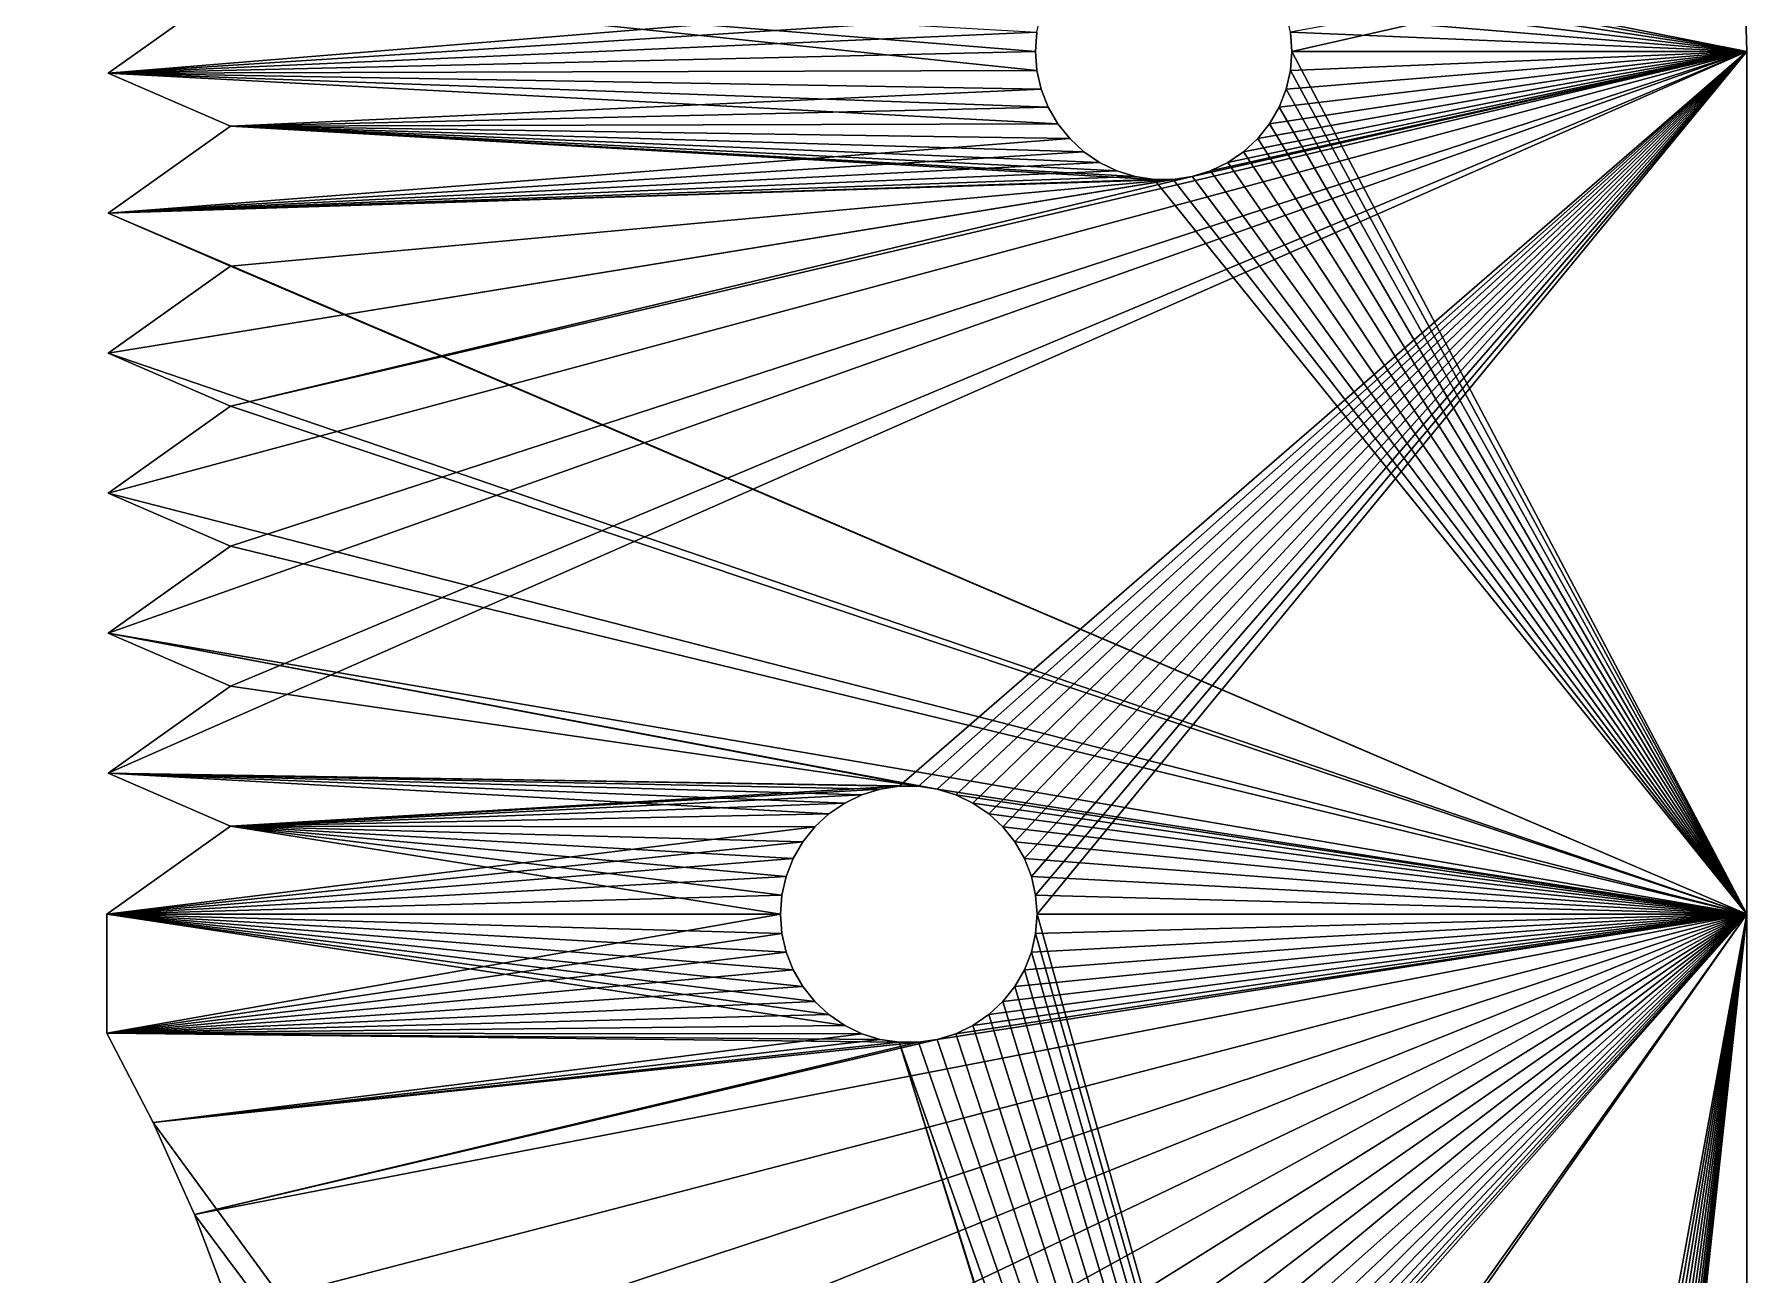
# Model space of a CAD drawing. Header units: inches. Extents: x -21 to 98, y -132 to 45.
# Drawn here: x -21.03 to 8.34, y -95.11 to -73.85 of the extents above; entities that cross this region are included whole.
import ezdxf

# ---------------------------------------------------------------- set-up
doc = ezdxf.new("R2010")
doc.units = ezdxf.units.IN
doc.header["$LTSCALE"] = 101.742128
doc.header["$MEASUREMENT"] = 0
for name, color, linetype in [('217', 7, 'CONTINUOUS'), ('218', 7, 'CONTINUOUS'), ('219', 7, 'CONTINUOUS'), ('220', 7, 'CONTINUOUS'), ('221', 7, 'CONTINUOUS'), ('222', 7, 'CONTINUOUS'), ('223', 7, 'CONTINUOUS'), ('226', 7, 'CONTINUOUS'), ('227', 7, 'CONTINUOUS'), ('228', 7, 'CONTINUOUS'), ('229', 7, 'CONTINUOUS'), ('230', 7, 'CONTINUOUS'), ('231', 7, 'CONTINUOUS'), ('232', 7, 'CONTINUOUS'), ('233', 7, 'CONTINUOUS'), ('234', 7, 'CONTINUOUS'), ('235', 7, 'CONTINUOUS'), ('236', 7, 'CONTINUOUS'), ('237', 7, 'CONTINUOUS'), ('238', 7, 'CONTINUOUS'), ('263', 7, 'CONTINUOUS'), ('264', 7, 'CONTINUOUS'), ('265', 7, 'CONTINUOUS'), ('266', 7, 'CONTINUOUS')]:
    doc.layers.add(name, color=color, linetype=linetype)

msp = doc.modelspace()

# ---------------------------------------------------------------- linework, layer by layer
at = {"layer": '217', "linetype": 'CONTINUOUS'}
for points in [[(8.293, -72.379, -18.29), (8.345, -74.139, -18.29), (-0.284, -72.419, -18.29), (8.293, -72.379, -18.29)], [(-0.284, -72.419, -18.29), (8.345, -74.139, -18.29), (-0.043, -72.642, -18.29), (-0.284, -72.419, -18.29)], [(-0.043, -72.642, -18.29), (8.345, -74.139, -18.29), (0.162, -72.899, -18.29), (-0.043, -72.642, -18.29)], [(-19.759, -74.514, -18.29), (-17.66, -73.02, -18.29), (-3.831, -74.467, -18.29), (-19.759, -74.514, -18.29)], [(-3.855, -74.139, -18.29), (-17.66, -73.02, -18.29), (-3.831, -73.811, -18.29), (-3.855, -74.139, -18.29)], [(-3.831, -74.467, -18.29), (-17.66, -73.02, -18.29), (-3.855, -74.139, -18.29), (-3.831, -74.467, -18.29)], [(0.162, -72.899, -18.29), (8.345, -74.139, -18.29), (0.327, -73.184, -18.29), (0.162, -72.899, -18.29)], [(0.327, -73.184, -18.29), (8.345, -74.139, -18.29), (0.447, -73.49, -18.29), (0.327, -73.184, -18.29)], [(0.447, -73.49, -18.29), (8.345, -74.139, -18.29), (0.52, -73.811, -18.29), (0.447, -73.49, -18.29)], [(8.345, -74.139, -18.29), (0.545, -74.139, -18.29), (0.52, -73.811, -18.29), (8.345, -74.139, -18.29)], [(0.545, -74.139, -18.29), (8.345, -88.929, -18.29), (0.52, -74.467, -18.29), (0.545, -74.139, -18.29)], [(8.345, -74.139, -18.29), (8.345, -88.929, -18.29), (0.545, -74.139, -18.29), (8.345, -74.139, -18.29)], [(-3.758, -74.787, -18.29), (-19.759, -74.514, -18.29), (-3.831, -74.467, -18.29), (-3.758, -74.787, -18.29)], [(-17.66, -75.42, -18.29), (-19.759, -74.514, -18.29), (-3.473, -75.378, -18.29), (-17.66, -75.42, -18.29)], [(-3.637, -75.093, -18.29), (-19.759, -74.514, -18.29), (-3.758, -74.787, -18.29), (-3.637, -75.093, -18.29)], [(-3.473, -75.378, -18.29), (-19.759, -74.514, -18.29), (-3.637, -75.093, -18.29), (-3.473, -75.378, -18.29)], [(0.52, -74.467, -18.29), (8.345, -88.929, -18.29), (0.447, -74.787, -18.29), (0.52, -74.467, -18.29)], [(0.447, -74.787, -18.29), (8.345, -88.929, -18.29), (0.327, -75.093, -18.29), (0.447, -74.787, -18.29)], [(0.327, -75.093, -18.29), (8.345, -88.929, -18.29), (0.162, -75.378, -18.29), (0.327, -75.093, -18.29)], [(-19.759, -76.914, -18.29), (-17.66, -75.42, -18.29), (-1.82, -76.333, -18.29), (-19.759, -76.914, -18.29)], [(-3.268, -75.635, -18.29), (-17.66, -75.42, -18.29), (-3.473, -75.378, -18.29), (-3.268, -75.635, -18.29)], [(-3.027, -75.859, -18.29), (-17.66, -75.42, -18.29), (-3.268, -75.635, -18.29), (-3.027, -75.859, -18.29)], [(-2.755, -76.044, -18.29), (-17.66, -75.42, -18.29), (-3.027, -75.859, -18.29), (-2.755, -76.044, -18.29)], [(-2.459, -76.187, -18.29), (-17.66, -75.42, -18.29), (-2.755, -76.044, -18.29), (-2.459, -76.187, -18.29)], [(-2.145, -76.284, -18.29), (-17.66, -75.42, -18.29), (-2.459, -76.187, -18.29), (-2.145, -76.284, -18.29)], [(-1.82, -76.333, -18.29), (-17.66, -75.42, -18.29), (-2.145, -76.284, -18.29), (-1.82, -76.333, -18.29)], [(0.162, -75.378, -18.29), (8.345, -88.929, -18.29), (-0.043, -75.635, -18.29), (0.162, -75.378, -18.29)], [(-0.043, -75.635, -18.29), (8.345, -88.929, -18.29), (-0.284, -75.859, -18.29), (-0.043, -75.635, -18.29)], [(-0.555, -76.044, -18.29), (8.345, -88.929, -18.29), (-0.852, -76.187, -18.29), (-0.555, -76.044, -18.29)], [(-0.284, -75.859, -18.29), (8.345, -88.929, -18.29), (-0.555, -76.044, -18.29), (-0.284, -75.859, -18.29)], [(8.345, -88.929, -18.29), (-19.759, -76.914, -18.29), (-1.82, -76.333, -18.29), (8.345, -88.929, -18.29)], [(-1.491, -76.333, -18.29), (8.345, -88.929, -18.29), (-1.82, -76.333, -18.29), (-1.491, -76.333, -18.29)], [(-1.166, -76.284, -18.29), (8.345, -88.929, -18.29), (-1.491, -76.333, -18.29), (-1.166, -76.284, -18.29)], [(-0.852, -76.187, -18.29), (8.345, -88.929, -18.29), (-1.166, -76.284, -18.29), (-0.852, -76.187, -18.29)], [(-17.66, -77.82, -18.29), (-19.759, -76.914, -18.29), (8.345, -88.929, -18.29), (-17.66, -77.82, -18.29)], [(-19.759, -79.314, -18.29), (-17.66, -77.82, -18.29), (8.345, -88.929, -18.29), (-19.759, -79.314, -18.29)], [(-17.66, -80.22, -18.29), (-19.759, -79.314, -18.29), (8.345, -88.929, -18.29), (-17.66, -80.22, -18.29)], [(-19.759, -81.714, -18.29), (-17.66, -80.22, -18.29), (8.345, -88.929, -18.29), (-19.759, -81.714, -18.29)], [(-17.66, -82.62, -18.29), (-19.759, -81.714, -18.29), (8.345, -88.929, -18.29), (-17.66, -82.62, -18.29)], [(-19.759, -84.114, -18.29), (-17.66, -82.62, -18.29), (8.345, -88.929, -18.29), (-19.759, -84.114, -18.29)], [(-5.863, -86.735, -18.29), (-19.759, -84.114, -18.29), (-5.538, -86.784, -18.29), (-5.863, -86.735, -18.29)], [(-19.759, -84.114, -18.29), (8.345, -88.929, -18.29), (-5.538, -86.784, -18.29), (-19.759, -84.114, -18.29)], [(-17.66, -85.02, -18.29), (-19.759, -84.114, -18.29), (-5.863, -86.735, -18.29), (-17.66, -85.02, -18.29)], [(-19.759, -86.514, -18.29), (-17.66, -85.02, -18.29), (-5.863, -86.735, -18.29), (-19.759, -86.514, -18.29)], [(-17.66, -87.42, -18.29), (-19.759, -86.514, -18.29), (-7.399, -87.209, -18.29), (-17.66, -87.42, -18.29)], [(-7.399, -87.209, -18.29), (-19.759, -86.514, -18.29), (-7.127, -87.023, -18.29), (-7.399, -87.209, -18.29)], [(-7.127, -87.023, -18.29), (-19.759, -86.514, -18.29), (-6.831, -86.881, -18.29), (-7.127, -87.023, -18.29)], [(-6.517, -86.784, -18.29), (-19.759, -86.514, -18.29), (-6.192, -86.735, -18.29), (-6.517, -86.784, -18.29)], [(-6.192, -86.735, -18.29), (-19.759, -86.514, -18.29), (-5.863, -86.735, -18.29), (-6.192, -86.735, -18.29)], [(-6.831, -86.881, -18.29), (-19.759, -86.514, -18.29), (-6.517, -86.784, -18.29), (-6.831, -86.881, -18.29)], [(-5.538, -86.784, -18.29), (8.345, -88.929, -18.29), (-5.223, -86.881, -18.29), (-5.538, -86.784, -18.29)], [(-5.223, -86.881, -18.29), (8.345, -88.929, -18.29), (-4.927, -87.023, -18.29), (-5.223, -86.881, -18.29)], [(-7.64, -87.432, -18.29), (-17.66, -87.42, -18.29), (-7.399, -87.209, -18.29), (-7.64, -87.432, -18.29)], [(-4.927, -87.023, -18.29), (8.345, -88.929, -18.29), (-4.655, -87.209, -18.29), (-4.927, -87.023, -18.29)], [(-4.655, -87.209, -18.29), (8.345, -88.929, -18.29), (-4.414, -87.432, -18.29), (-4.655, -87.209, -18.29)], [(-19.78, -88.929, -18.29), (-17.66, -87.42, -18.29), (-8.227, -88.929, -18.29), (-19.78, -88.929, -18.29)], [(-8.227, -88.929, -18.29), (-17.66, -87.42, -18.29), (-8.203, -88.601, -18.29), (-8.227, -88.929, -18.29)], [(-8.203, -88.601, -18.29), (-17.66, -87.42, -18.29), (-8.129, -88.28, -18.29), (-8.203, -88.601, -18.29)], [(-8.129, -88.28, -18.29), (-17.66, -87.42, -18.29), (-8.009, -87.974, -18.29), (-8.129, -88.28, -18.29)], [(-8.009, -87.974, -18.29), (-17.66, -87.42, -18.29), (-7.845, -87.689, -18.29), (-8.009, -87.974, -18.29)], [(-7.845, -87.689, -18.29), (-17.66, -87.42, -18.29), (-7.64, -87.432, -18.29), (-7.845, -87.689, -18.29)], [(-4.414, -87.432, -18.29), (8.345, -88.929, -18.29), (-4.209, -87.689, -18.29), (-4.414, -87.432, -18.29)], [(-4.209, -87.689, -18.29), (8.345, -88.929, -18.29), (-4.045, -87.974, -18.29), (-4.209, -87.689, -18.29)], [(-4.045, -87.974, -18.29), (8.345, -88.929, -18.29), (-3.925, -88.28, -18.29), (-4.045, -87.974, -18.29)], [(-3.925, -88.28, -18.29), (8.345, -88.929, -18.29), (-3.852, -88.601, -18.29), (-3.925, -88.28, -18.29)], [(8.345, -88.929, -18.29), (-3.827, -88.929, -18.29), (-3.852, -88.601, -18.29), (8.345, -88.929, -18.29)], [(-19.78, -90.967, -18.29), (-19.78, -88.929, -18.29), (-7.127, -90.834, -18.29), (-19.78, -90.967, -18.29)], [(-7.127, -90.834, -18.29), (-19.78, -88.929, -18.29), (-7.399, -90.649, -18.29), (-7.127, -90.834, -18.29)], [(-7.399, -90.649, -18.29), (-19.78, -88.929, -18.29), (-7.64, -90.425, -18.29), (-7.399, -90.649, -18.29)], [(-7.64, -90.425, -18.29), (-19.78, -88.929, -18.29), (-7.845, -90.168, -18.29), (-7.64, -90.425, -18.29)], [(-7.845, -90.168, -18.29), (-19.78, -88.929, -18.29), (-8.009, -89.883, -18.29), (-7.845, -90.168, -18.29)], [(-8.009, -89.883, -18.29), (-19.78, -88.929, -18.29), (-8.129, -89.577, -18.29), (-8.009, -89.883, -18.29)], [(-8.129, -89.577, -18.29), (-19.78, -88.929, -18.29), (-8.203, -89.257, -18.29), (-8.129, -89.577, -18.29)], [(-8.203, -89.257, -18.29), (-19.78, -88.929, -18.29), (-8.227, -88.929, -18.29), (-8.203, -89.257, -18.29)], [(-3.827, -88.929, -18.29), (8.345, -132.149, -18.29), (-3.852, -89.257, -18.29), (-3.827, -88.929, -18.29)], [(8.345, -88.929, -18.29), (8.345, -132.149, -18.29), (-3.827, -88.929, -18.29), (8.345, -88.929, -18.29)], [(-3.852, -89.257, -18.29), (8.345, -132.149, -18.29), (-3.925, -89.577, -18.29), (-3.852, -89.257, -18.29)], [(-3.925, -89.577, -18.29), (8.345, -132.149, -18.29), (-4.045, -89.883, -18.29), (-3.925, -89.577, -18.29)], [(-4.209, -90.168, -18.29), (8.345, -132.149, -18.29), (-4.414, -90.425, -18.29), (-4.209, -90.168, -18.29)], [(-4.045, -89.883, -18.29), (8.345, -132.149, -18.29), (-4.209, -90.168, -18.29), (-4.045, -89.883, -18.29)], [(-4.414, -90.425, -18.29), (8.345, -132.149, -18.29), (-4.655, -90.649, -18.29), (-4.414, -90.425, -18.29)], [(-4.655, -90.649, -18.29), (8.345, -132.149, -18.29), (-4.927, -90.834, -18.29), (-4.655, -90.649, -18.29)], [(-6.831, -90.977, -18.29), (-19.78, -90.967, -18.29), (-7.127, -90.834, -18.29), (-6.831, -90.977, -18.29)], [(-6.192, -91.123, -18.29), (-19.78, -90.967, -18.29), (-6.517, -91.074, -18.29), (-6.192, -91.123, -18.29)], [(-6.517, -91.074, -18.29), (-19.78, -90.967, -18.29), (-6.831, -90.977, -18.29), (-6.517, -91.074, -18.29)], [(-18.985, -92.501, -18.29), (-19.78, -90.967, -18.29), (-6.192, -91.123, -18.29), (-18.985, -92.501, -18.29)], [(-5.223, -90.977, -18.29), (8.345, -132.149, -18.29), (-5.538, -91.074, -18.29), (-5.223, -90.977, -18.29)], [(-4.927, -90.834, -18.29), (8.345, -132.149, -18.29), (-5.223, -90.977, -18.29), (-4.927, -90.834, -18.29)], [(-18.985, -92.501, -18.29), (-6.192, -91.123, -18.29), (4.011, -123.938, -18.29), (-18.985, -92.501, -18.29)], [(-5.863, -91.123, -18.29), (8.345, -132.149, -18.29), (-6.192, -91.123, -18.29), (-5.863, -91.123, -18.29)], [(4.011, -123.938, -18.29), (-6.192, -91.123, -18.29), (4.172, -124.216, -18.29), (4.011, -123.938, -18.29)], [(-6.192, -91.123, -18.29), (8.345, -132.149, -18.29), (4.172, -124.216, -18.29), (-6.192, -91.123, -18.29)], [(-5.538, -91.074, -18.29), (8.345, -132.149, -18.29), (-5.863, -91.123, -18.29), (-5.538, -91.074, -18.29)], [(-18.28, -94.077, -18.29), (-18.985, -92.501, -18.29), (4.011, -123.938, -18.29), (-18.28, -94.077, -18.29)], [(-17.667, -95.692, -18.29), (-18.28, -94.077, -18.29), (4.011, -123.938, -18.29), (-17.667, -95.692, -18.29)]]:
    msp.add_3dface(points, dxfattribs=at)
at = {"layer": '218', "linetype": 'CONTINUOUS'}
for points in [[(0.545, -74.139, -12.29), (8.293, -72.379, -12.29), (0.52, -73.811, -12.29), (0.545, -74.139, -12.29)], [(8.345, -74.139, -12.29), (8.293, -72.379, -12.29), (0.545, -74.139, -12.29), (8.345, -74.139, -12.29)], [(-17.66, -73.02, -12.29), (-19.759, -74.514, -12.29), (-3.637, -73.184, -12.29), (-17.66, -73.02, -12.29)], [(-3.637, -73.184, -12.29), (-19.759, -74.514, -12.29), (-3.758, -73.49, -12.29), (-3.637, -73.184, -12.29)], [(-3.758, -73.49, -12.29), (-19.759, -74.514, -12.29), (-3.831, -73.811, -12.29), (-3.758, -73.49, -12.29)], [(-3.831, -73.811, -12.29), (-19.759, -74.514, -12.29), (-3.855, -74.139, -12.29), (-3.831, -73.811, -12.29)], [(-19.759, -86.514, -12.29), (8.345, -74.139, -12.29), (-17.66, -85.02, -12.29), (-19.759, -86.514, -12.29)], [(8.345, -74.139, -12.29), (-19.759, -86.514, -12.29), (-6.192, -86.735, -12.29), (8.345, -74.139, -12.29)], [(-17.66, -85.02, -12.29), (8.345, -74.139, -12.29), (-19.759, -84.114, -12.29), (-17.66, -85.02, -12.29)], [(-19.759, -84.114, -12.29), (8.345, -74.139, -12.29), (-17.66, -82.62, -12.29), (-19.759, -84.114, -12.29)], [(-17.66, -82.62, -12.29), (8.345, -74.139, -12.29), (-19.759, -81.714, -12.29), (-17.66, -82.62, -12.29)], [(-19.759, -81.714, -12.29), (8.345, -74.139, -12.29), (-17.66, -80.22, -12.29), (-19.759, -81.714, -12.29)], [(-3.855, -74.139, -12.29), (-19.759, -74.514, -12.29), (-3.831, -74.467, -12.29), (-3.855, -74.139, -12.29)], [(-17.66, -80.22, -12.29), (8.345, -74.139, -12.29), (-1.166, -76.284, -12.29), (-17.66, -80.22, -12.29)], [(-5.863, -86.735, -12.29), (8.345, -74.139, -12.29), (-6.192, -86.735, -12.29), (-5.863, -86.735, -12.29)], [(-5.538, -86.784, -12.29), (8.345, -74.139, -12.29), (-5.863, -86.735, -12.29), (-5.538, -86.784, -12.29)], [(-5.223, -86.881, -12.29), (8.345, -74.139, -12.29), (-5.538, -86.784, -12.29), (-5.223, -86.881, -12.29)], [(-4.927, -87.023, -12.29), (8.345, -74.139, -12.29), (-5.223, -86.881, -12.29), (-4.927, -87.023, -12.29)], [(-4.655, -87.209, -12.29), (8.345, -74.139, -12.29), (-4.927, -87.023, -12.29), (-4.655, -87.209, -12.29)], [(-4.414, -87.432, -12.29), (8.345, -74.139, -12.29), (-4.655, -87.209, -12.29), (-4.414, -87.432, -12.29)], [(-4.209, -87.689, -12.29), (8.345, -74.139, -12.29), (-4.414, -87.432, -12.29), (-4.209, -87.689, -12.29)], [(-4.045, -87.974, -12.29), (8.345, -74.139, -12.29), (-4.209, -87.689, -12.29), (-4.045, -87.974, -12.29)], [(-3.925, -88.28, -12.29), (8.345, -74.139, -12.29), (-4.045, -87.974, -12.29), (-3.925, -88.28, -12.29)], [(-3.852, -88.601, -12.29), (8.345, -74.139, -12.29), (-3.925, -88.28, -12.29), (-3.852, -88.601, -12.29)], [(-3.827, -88.929, -12.29), (8.345, -74.139, -12.29), (-3.852, -88.601, -12.29), (-3.827, -88.929, -12.29)], [(8.345, -88.929, -12.29), (8.345, -74.139, -12.29), (-3.827, -88.929, -12.29), (8.345, -88.929, -12.29)], [(-1.166, -76.284, -12.29), (8.345, -74.139, -12.29), (-0.852, -76.187, -12.29), (-1.166, -76.284, -12.29)], [(-0.852, -76.187, -12.29), (8.345, -74.139, -12.29), (-0.555, -76.044, -12.29), (-0.852, -76.187, -12.29)], [(-0.555, -76.044, -12.29), (8.345, -74.139, -12.29), (-0.284, -75.859, -12.29), (-0.555, -76.044, -12.29)], [(-0.284, -75.859, -12.29), (8.345, -74.139, -12.29), (-0.043, -75.635, -12.29), (-0.284, -75.859, -12.29)], [(-0.043, -75.635, -12.29), (8.345, -74.139, -12.29), (0.162, -75.378, -12.29), (-0.043, -75.635, -12.29)], [(0.162, -75.378, -12.29), (8.345, -74.139, -12.29), (0.327, -75.093, -12.29), (0.162, -75.378, -12.29)], [(0.327, -75.093, -12.29), (8.345, -74.139, -12.29), (0.447, -74.787, -12.29), (0.327, -75.093, -12.29)], [(0.447, -74.787, -12.29), (8.345, -74.139, -12.29), (0.52, -74.467, -12.29), (0.447, -74.787, -12.29)], [(8.345, -74.139, -12.29), (0.545, -74.139, -12.29), (0.52, -74.467, -12.29), (8.345, -74.139, -12.29)], [(-3.831, -74.467, -12.29), (-19.759, -74.514, -12.29), (-3.758, -74.787, -12.29), (-3.831, -74.467, -12.29)], [(-19.759, -74.514, -12.29), (-17.66, -75.42, -12.29), (-3.758, -74.787, -12.29), (-19.759, -74.514, -12.29)], [(-3.758, -74.787, -12.29), (-17.66, -75.42, -12.29), (-3.637, -75.093, -12.29), (-3.758, -74.787, -12.29)], [(-3.637, -75.093, -12.29), (-17.66, -75.42, -12.29), (-3.473, -75.378, -12.29), (-3.637, -75.093, -12.29)], [(-17.66, -75.42, -12.29), (-19.759, -76.914, -12.29), (-3.268, -75.635, -12.29), (-17.66, -75.42, -12.29)], [(-3.473, -75.378, -12.29), (-17.66, -75.42, -12.29), (-3.268, -75.635, -12.29), (-3.473, -75.378, -12.29)], [(-3.268, -75.635, -12.29), (-19.759, -76.914, -12.29), (-3.027, -75.859, -12.29), (-3.268, -75.635, -12.29)], [(-3.027, -75.859, -12.29), (-19.759, -76.914, -12.29), (-2.755, -76.044, -12.29), (-3.027, -75.859, -12.29)], [(-2.755, -76.044, -12.29), (-19.759, -76.914, -12.29), (-2.459, -76.187, -12.29), (-2.755, -76.044, -12.29)], [(-2.459, -76.187, -12.29), (-19.759, -76.914, -12.29), (-2.145, -76.284, -12.29), (-2.459, -76.187, -12.29)], [(-2.145, -76.284, -12.29), (-19.759, -76.914, -12.29), (-1.82, -76.333, -12.29), (-2.145, -76.284, -12.29)], [(-1.491, -76.333, -12.29), (-19.759, -79.314, -12.29), (-1.166, -76.284, -12.29), (-1.491, -76.333, -12.29)], [(-19.759, -79.314, -12.29), (-17.66, -80.22, -12.29), (-1.166, -76.284, -12.29), (-19.759, -79.314, -12.29)], [(-1.82, -76.333, -12.29), (-19.759, -76.914, -12.29), (-1.491, -76.333, -12.29), (-1.82, -76.333, -12.29)], [(-19.759, -76.914, -12.29), (-17.66, -77.82, -12.29), (-1.491, -76.333, -12.29), (-19.759, -76.914, -12.29)], [(-17.66, -77.82, -12.29), (-19.759, -79.314, -12.29), (-1.491, -76.333, -12.29), (-17.66, -77.82, -12.29)], [(-19.759, -86.514, -12.29), (-17.66, -87.42, -12.29), (-6.192, -86.735, -12.29), (-19.759, -86.514, -12.29)], [(-6.192, -86.735, -12.29), (-17.66, -87.42, -12.29), (-6.517, -86.784, -12.29), (-6.192, -86.735, -12.29)], [(-6.517, -86.784, -12.29), (-17.66, -87.42, -12.29), (-6.831, -86.881, -12.29), (-6.517, -86.784, -12.29)], [(-6.831, -86.881, -12.29), (-17.66, -87.42, -12.29), (-7.127, -87.023, -12.29), (-6.831, -86.881, -12.29)], [(-7.127, -87.023, -12.29), (-17.66, -87.42, -12.29), (-7.399, -87.209, -12.29), (-7.127, -87.023, -12.29)], [(-7.399, -87.209, -12.29), (-17.66, -87.42, -12.29), (-7.64, -87.432, -12.29), (-7.399, -87.209, -12.29)], [(-17.66, -87.42, -12.29), (-19.78, -88.929, -12.29), (-7.64, -87.432, -12.29), (-17.66, -87.42, -12.29)], [(-7.64, -87.432, -12.29), (-19.78, -88.929, -12.29), (-7.845, -87.689, -12.29), (-7.64, -87.432, -12.29)], [(-7.845, -87.689, -12.29), (-19.78, -88.929, -12.29), (-8.009, -87.974, -12.29), (-7.845, -87.689, -12.29)], [(-8.009, -87.974, -12.29), (-19.78, -88.929, -12.29), (-8.129, -88.28, -12.29), (-8.009, -87.974, -12.29)], [(-8.129, -88.28, -12.29), (-19.78, -88.929, -12.29), (-8.203, -88.601, -12.29), (-8.129, -88.28, -12.29)], [(-8.203, -88.601, -12.29), (-19.78, -88.929, -12.29), (-8.227, -88.929, -12.29), (-8.203, -88.601, -12.29)], [(-21.027, -122.149, -12.29), (8.345, -88.929, -12.29), (-20.112, -120.684, -12.29), (-21.027, -122.149, -12.29)], [(8.345, -88.929, -12.29), (-21.027, -122.149, -12.29), (-15.926, -123.005, -12.29), (8.345, -88.929, -12.29)], [(-20.112, -120.684, -12.29), (8.345, -88.929, -12.29), (-19.284, -119.169, -12.29), (-20.112, -120.684, -12.29)], [(-8.227, -88.929, -12.29), (-19.78, -90.967, -12.29), (-8.203, -89.257, -12.29), (-8.227, -88.929, -12.29)], [(-19.78, -88.929, -12.29), (-19.78, -90.967, -12.29), (-8.227, -88.929, -12.29), (-19.78, -88.929, -12.29)], [(-19.284, -119.169, -12.29), (8.345, -88.929, -12.29), (-18.543, -117.608, -12.29), (-19.284, -119.169, -12.29)], [(-18.543, -117.608, -12.29), (8.345, -88.929, -12.29), (-17.894, -116.008, -12.29), (-18.543, -117.608, -12.29)], [(-18.28, -94.077, -12.29), (8.345, -88.929, -12.29), (-5.538, -91.074, -12.29), (-18.28, -94.077, -12.29)], [(-17.667, -95.692, -12.29), (8.345, -88.929, -12.29), (-18.28, -94.077, -12.29), (-17.667, -95.692, -12.29)], [(-17.894, -116.008, -12.29), (8.345, -88.929, -12.29), (-17.338, -114.373, -12.29), (-17.894, -116.008, -12.29)], [(-17.147, -97.339, -12.29), (8.345, -88.929, -12.29), (-17.667, -95.692, -12.29), (-17.147, -97.339, -12.29)], [(-17.338, -114.373, -12.29), (8.345, -88.929, -12.29), (-16.877, -112.709, -12.29), (-17.338, -114.373, -12.29)], [(-16.724, -99.013, -12.29), (8.345, -88.929, -12.29), (-17.147, -97.339, -12.29), (-16.724, -99.013, -12.29)], [(-16.877, -112.709, -12.29), (8.345, -88.929, -12.29), (-16.512, -111.02, -12.29), (-16.877, -112.709, -12.29)], [(-16.397, -100.709, -12.29), (8.345, -88.929, -12.29), (-16.724, -99.013, -12.29), (-16.397, -100.709, -12.29)], [(-16.512, -111.02, -12.29), (8.345, -88.929, -12.29), (-16.245, -109.314, -12.29), (-16.512, -111.02, -12.29)], [(-16.168, -102.421, -12.29), (8.345, -88.929, -12.29), (-16.397, -100.709, -12.29), (-16.168, -102.421, -12.29)], [(-16.245, -109.314, -12.29), (8.345, -88.929, -12.29), (-16.077, -107.595, -12.29), (-16.245, -109.314, -12.29)], [(-16.039, -104.143, -12.29), (8.345, -88.929, -12.29), (-16.168, -102.421, -12.29), (-16.039, -104.143, -12.29)], [(-16.077, -107.595, -12.29), (8.345, -88.929, -12.29), (-16.008, -105.87, -12.29), (-16.077, -107.595, -12.29)], [(-16.008, -105.87, -12.29), (8.345, -88.929, -12.29), (-16.039, -104.143, -12.29), (-16.008, -105.87, -12.29)], [(-15.605, -123.005, -12.29), (8.345, -88.929, -12.29), (-15.926, -123.005, -12.29), (-15.605, -123.005, -12.29)], [(8.345, -88.929, -12.29), (-15.605, -123.005, -12.29), (2.074, -123.005, -12.29), (8.345, -88.929, -12.29)], [(-5.538, -91.074, -12.29), (8.345, -88.929, -12.29), (-5.223, -90.977, -12.29), (-5.538, -91.074, -12.29)], [(-5.223, -90.977, -12.29), (8.345, -88.929, -12.29), (-4.927, -90.834, -12.29), (-5.223, -90.977, -12.29)], [(-4.927, -90.834, -12.29), (8.345, -88.929, -12.29), (-4.655, -90.649, -12.29), (-4.927, -90.834, -12.29)], [(-4.655, -90.649, -12.29), (8.345, -88.929, -12.29), (-4.414, -90.425, -12.29), (-4.655, -90.649, -12.29)], [(-4.414, -90.425, -12.29), (8.345, -88.929, -12.29), (-4.209, -90.168, -12.29), (-4.414, -90.425, -12.29)], [(-4.209, -90.168, -12.29), (8.345, -88.929, -12.29), (-4.045, -89.883, -12.29), (-4.209, -90.168, -12.29)], [(-4.045, -89.883, -12.29), (8.345, -88.929, -12.29), (-3.925, -89.577, -12.29), (-4.045, -89.883, -12.29)], [(-3.925, -89.577, -12.29), (8.345, -88.929, -12.29), (-3.852, -89.257, -12.29), (-3.925, -89.577, -12.29)], [(8.345, -88.929, -12.29), (-3.827, -88.929, -12.29), (-3.852, -89.257, -12.29), (8.345, -88.929, -12.29)], [(2.395, -123.005, -12.29), (8.345, -88.929, -12.29), (2.074, -123.005, -12.29), (2.395, -123.005, -12.29)], [(2.713, -123.053, -12.29), (8.345, -88.929, -12.29), (2.395, -123.005, -12.29), (2.713, -123.053, -12.29)], [(3.02, -123.147, -12.29), (8.345, -88.929, -12.29), (2.713, -123.053, -12.29), (3.02, -123.147, -12.29)], [(3.31, -123.287, -12.29), (8.345, -88.929, -12.29), (3.02, -123.147, -12.29), (3.31, -123.287, -12.29)], [(3.575, -123.468, -12.29), (8.345, -88.929, -12.29), (3.31, -123.287, -12.29), (3.575, -123.468, -12.29)], [(3.811, -123.686, -12.29), (8.345, -88.929, -12.29), (3.575, -123.468, -12.29), (3.811, -123.686, -12.29)], [(4.011, -123.938, -12.29), (8.345, -88.929, -12.29), (3.811, -123.686, -12.29), (4.011, -123.938, -12.29)], [(4.172, -124.216, -12.29), (8.345, -88.929, -12.29), (4.011, -123.938, -12.29), (4.172, -124.216, -12.29)], [(4.289, -124.515, -12.29), (8.345, -88.929, -12.29), (4.172, -124.216, -12.29), (4.289, -124.515, -12.29)], [(4.361, -124.828, -12.29), (8.345, -88.929, -12.29), (4.289, -124.515, -12.29), (4.361, -124.828, -12.29)], [(4.385, -125.149, -12.29), (8.345, -88.929, -12.29), (4.361, -124.828, -12.29), (4.385, -125.149, -12.29)], [(8.345, -88.929, -12.29), (4.385, -125.149, -12.29), (4.361, -125.469, -12.29), (8.345, -88.929, -12.29)], [(8.345, -132.149, -12.29), (8.345, -88.929, -12.29), (4.361, -125.469, -12.29), (8.345, -132.149, -12.29)], [(-8.203, -89.257, -12.29), (-19.78, -90.967, -12.29), (-8.129, -89.577, -12.29), (-8.203, -89.257, -12.29)], [(-8.129, -89.577, -12.29), (-19.78, -90.967, -12.29), (-8.009, -89.883, -12.29), (-8.129, -89.577, -12.29)], [(-8.009, -89.883, -12.29), (-19.78, -90.967, -12.29), (-7.845, -90.168, -12.29), (-8.009, -89.883, -12.29)], [(-7.845, -90.168, -12.29), (-19.78, -90.967, -12.29), (-7.64, -90.425, -12.29), (-7.845, -90.168, -12.29)], [(-7.64, -90.425, -12.29), (-19.78, -90.967, -12.29), (-7.399, -90.649, -12.29), (-7.64, -90.425, -12.29)], [(-7.399, -90.649, -12.29), (-19.78, -90.967, -12.29), (-7.127, -90.834, -12.29), (-7.399, -90.649, -12.29)], [(-7.127, -90.834, -12.29), (-19.78, -90.967, -12.29), (-6.831, -90.977, -12.29), (-7.127, -90.834, -12.29)], [(-19.78, -90.967, -12.29), (-18.985, -92.501, -12.29), (-6.831, -90.977, -12.29), (-19.78, -90.967, -12.29)], [(-6.831, -90.977, -12.29), (-18.985, -92.501, -12.29), (-6.517, -91.074, -12.29), (-6.831, -90.977, -12.29)], [(-6.517, -91.074, -12.29), (-18.985, -92.501, -12.29), (-6.192, -91.123, -12.29), (-6.517, -91.074, -12.29)], [(-6.192, -91.123, -12.29), (-18.985, -92.501, -12.29), (-5.863, -91.123, -12.29), (-6.192, -91.123, -12.29)], [(-18.985, -92.501, -12.29), (-18.28, -94.077, -12.29), (-5.863, -91.123, -12.29), (-18.985, -92.501, -12.29)], [(-5.863, -91.123, -12.29), (-18.28, -94.077, -12.29), (-5.538, -91.074, -12.29), (-5.863, -91.123, -12.29)]]:
    msp.add_3dface(points, dxfattribs=at)
at = {"layer": '219', "linetype": 'CONTINUOUS'}
for points in [[(8.345, -88.929, -18.29), (8.345, -88.929, -12.29), (8.345, -132.149, -12.29), (8.345, -88.929, -18.29)], [(8.345, -132.149, -18.29), (8.345, -88.929, -18.29), (8.345, -132.149, -12.29), (8.345, -132.149, -18.29)]]:
    msp.add_3dface(points, dxfattribs=at)
at = {"layer": '220', "linetype": 'CONTINUOUS'}
for points in [[(8.345, -88.929, -18.29), (8.345, -74.139, -18.29), (8.345, -88.929, -12.29), (8.345, -88.929, -18.29)], [(8.345, -74.139, -18.29), (8.345, -74.139, -12.29), (8.345, -88.929, -12.29), (8.345, -74.139, -18.29)]]:
    msp.add_3dface(points, dxfattribs=at)
at = {"layer": '221', "linetype": 'CONTINUOUS'}
for points in [[(8.293, -72.379, -18.29), (8.293, -72.379, -12.29), (8.345, -74.139, -12.29), (8.293, -72.379, -18.29)], [(8.345, -74.139, -18.29), (8.293, -72.379, -18.29), (8.345, -74.139, -12.29), (8.345, -74.139, -18.29)]]:
    msp.add_3dface(points, dxfattribs=at)
at = {"layer": '222', "linetype": 'CONTINUOUS'}
for points in [[(-19.78, -90.967, -18.29), (-19.78, -90.967, -12.29), (-19.78, -88.929, -12.29), (-19.78, -90.967, -18.29)], [(-19.78, -88.929, -18.29), (-19.78, -90.967, -18.29), (-19.78, -88.929, -12.29), (-19.78, -88.929, -18.29)]]:
    msp.add_3dface(points, dxfattribs=at)
at = {"layer": '223', "linetype": 'CONTINUOUS'}
for points in [[(-18.985, -92.501, -18.29), (-18.985, -92.501, -12.29), (-19.78, -90.967, -12.29), (-18.985, -92.501, -18.29)], [(-19.78, -90.967, -18.29), (-18.985, -92.501, -18.29), (-19.78, -90.967, -12.29), (-19.78, -90.967, -18.29)], [(-18.28, -94.077, -18.29), (-18.28, -94.077, -12.29), (-18.985, -92.501, -12.29), (-18.28, -94.077, -18.29)], [(-18.985, -92.501, -18.29), (-18.28, -94.077, -18.29), (-18.985, -92.501, -12.29), (-18.985, -92.501, -18.29)], [(-17.667, -95.692, -18.29), (-17.667, -95.692, -12.29), (-18.28, -94.077, -12.29), (-17.667, -95.692, -18.29)], [(-18.28, -94.077, -18.29), (-17.667, -95.692, -18.29), (-18.28, -94.077, -12.29), (-18.28, -94.077, -18.29)]]:
    msp.add_3dface(points, dxfattribs=at)
at = {"layer": '226', "linetype": 'CONTINUOUS'}
for points in [[(-17.66, -87.42, -18.29), (-19.78, -88.929, -12.29), (-17.66, -87.42, -12.29), (-17.66, -87.42, -18.29)], [(-17.66, -87.42, -18.29), (-19.78, -88.929, -18.29), (-19.78, -88.929, -12.29), (-17.66, -87.42, -18.29)]]:
    msp.add_3dface(points, dxfattribs=at)
at = {"layer": '227', "linetype": 'CONTINUOUS'}
for points in [[(-19.759, -86.514, -18.29), (-17.66, -87.42, -12.29), (-19.759, -86.514, -12.29), (-19.759, -86.514, -18.29)], [(-19.759, -86.514, -18.29), (-17.66, -87.42, -18.29), (-17.66, -87.42, -12.29), (-19.759, -86.514, -18.29)]]:
    msp.add_3dface(points, dxfattribs=at)
at = {"layer": '228', "linetype": 'CONTINUOUS'}
for points in [[(-17.66, -85.02, -18.29), (-19.759, -86.514, -12.29), (-17.66, -85.02, -12.29), (-17.66, -85.02, -18.29)], [(-17.66, -85.02, -18.29), (-19.759, -86.514, -18.29), (-19.759, -86.514, -12.29), (-17.66, -85.02, -18.29)]]:
    msp.add_3dface(points, dxfattribs=at)
at = {"layer": '229', "linetype": 'CONTINUOUS'}
for points in [[(-19.759, -84.114, -18.29), (-17.66, -85.02, -12.29), (-19.759, -84.114, -12.29), (-19.759, -84.114, -18.29)], [(-19.759, -84.114, -18.29), (-17.66, -85.02, -18.29), (-17.66, -85.02, -12.29), (-19.759, -84.114, -18.29)]]:
    msp.add_3dface(points, dxfattribs=at)
at = {"layer": '230', "linetype": 'CONTINUOUS'}
for points in [[(-17.66, -82.62, -18.29), (-19.759, -84.114, -18.29), (-19.759, -84.114, -12.29), (-17.66, -82.62, -18.29)], [(-17.66, -82.62, -18.29), (-19.759, -84.114, -12.29), (-17.66, -82.62, -12.29), (-17.66, -82.62, -18.29)]]:
    msp.add_3dface(points, dxfattribs=at)
at = {"layer": '231', "linetype": 'CONTINUOUS'}
for points in [[(-19.759, -81.714, -18.29), (-17.66, -82.62, -18.29), (-17.66, -82.62, -12.29), (-19.759, -81.714, -18.29)], [(-19.759, -81.714, -18.29), (-17.66, -82.62, -12.29), (-19.759, -81.714, -12.29), (-19.759, -81.714, -18.29)]]:
    msp.add_3dface(points, dxfattribs=at)
at = {"layer": '232', "linetype": 'CONTINUOUS'}
for points in [[(-17.66, -80.22, -18.29), (-19.759, -81.714, -18.29), (-19.759, -81.714, -12.29), (-17.66, -80.22, -18.29)], [(-17.66, -80.22, -18.29), (-19.759, -81.714, -12.29), (-17.66, -80.22, -12.29), (-17.66, -80.22, -18.29)]]:
    msp.add_3dface(points, dxfattribs=at)
at = {"layer": '233', "linetype": 'CONTINUOUS'}
for points in [[(-19.759, -79.314, -18.29), (-17.66, -80.22, -18.29), (-17.66, -80.22, -12.29), (-19.759, -79.314, -18.29)], [(-19.759, -79.314, -18.29), (-17.66, -80.22, -12.29), (-19.759, -79.314, -12.29), (-19.759, -79.314, -18.29)]]:
    msp.add_3dface(points, dxfattribs=at)
at = {"layer": '234', "linetype": 'CONTINUOUS'}
for points in [[(-17.66, -77.82, -18.29), (-19.759, -79.314, -18.29), (-19.759, -79.314, -12.29), (-17.66, -77.82, -18.29)], [(-17.66, -77.82, -18.29), (-19.759, -79.314, -12.29), (-17.66, -77.82, -12.29), (-17.66, -77.82, -18.29)]]:
    msp.add_3dface(points, dxfattribs=at)
at = {"layer": '235', "linetype": 'CONTINUOUS'}
for points in [[(-19.759, -76.914, -18.29), (-17.66, -77.82, -12.29), (-19.759, -76.914, -12.29), (-19.759, -76.914, -18.29)], [(-19.759, -76.914, -18.29), (-17.66, -77.82, -18.29), (-17.66, -77.82, -12.29), (-19.759, -76.914, -18.29)]]:
    msp.add_3dface(points, dxfattribs=at)
at = {"layer": '236', "linetype": 'CONTINUOUS'}
for points in [[(-17.66, -75.42, -18.29), (-19.759, -76.914, -12.29), (-17.66, -75.42, -12.29), (-17.66, -75.42, -18.29)], [(-17.66, -75.42, -18.29), (-19.759, -76.914, -18.29), (-19.759, -76.914, -12.29), (-17.66, -75.42, -18.29)]]:
    msp.add_3dface(points, dxfattribs=at)
at = {"layer": '237', "linetype": 'CONTINUOUS'}
for points in [[(-19.759, -74.514, -18.29), (-17.66, -75.42, -12.29), (-19.759, -74.514, -12.29), (-19.759, -74.514, -18.29)], [(-19.759, -74.514, -18.29), (-17.66, -75.42, -18.29), (-17.66, -75.42, -12.29), (-19.759, -74.514, -18.29)]]:
    msp.add_3dface(points, dxfattribs=at)
at = {"layer": '238', "linetype": 'CONTINUOUS'}
for points in [[(-17.66, -73.02, -18.29), (-19.759, -74.514, -18.29), (-19.759, -74.514, -12.29), (-17.66, -73.02, -18.29)], [(-17.66, -73.02, -18.29), (-19.759, -74.514, -12.29), (-17.66, -73.02, -12.29), (-17.66, -73.02, -18.29)]]:
    msp.add_3dface(points, dxfattribs=at)
at = {"layer": '263', "linetype": 'CONTINUOUS'}
for points in [[(-7.127, -87.023, -18.29), (-6.831, -86.881, -18.29), (-7.127, -87.023, -12.29), (-7.127, -87.023, -18.29)], [(-6.831, -86.881, -18.29), (-6.831, -86.881, -12.29), (-7.127, -87.023, -12.29), (-6.831, -86.881, -18.29)], [(-6.831, -86.881, -18.29), (-6.517, -86.784, -18.29), (-6.831, -86.881, -12.29), (-6.831, -86.881, -18.29)], [(-6.517, -86.784, -18.29), (-6.517, -86.784, -12.29), (-6.831, -86.881, -12.29), (-6.517, -86.784, -18.29)], [(-6.517, -86.784, -18.29), (-6.192, -86.735, -18.29), (-6.517, -86.784, -12.29), (-6.517, -86.784, -18.29)], [(-6.192, -86.735, -18.29), (-6.192, -86.735, -12.29), (-6.517, -86.784, -12.29), (-6.192, -86.735, -18.29)], [(-6.192, -86.735, -18.29), (-5.863, -86.735, -18.29), (-6.192, -86.735, -12.29), (-6.192, -86.735, -18.29)], [(-5.863, -86.735, -18.29), (-5.863, -86.735, -12.29), (-6.192, -86.735, -12.29), (-5.863, -86.735, -18.29)], [(-5.863, -86.735, -18.29), (-5.538, -86.784, -18.29), (-5.863, -86.735, -12.29), (-5.863, -86.735, -18.29)], [(-5.538, -86.784, -18.29), (-5.538, -86.784, -12.29), (-5.863, -86.735, -12.29), (-5.538, -86.784, -18.29)], [(-5.538, -86.784, -18.29), (-5.223, -86.881, -18.29), (-5.538, -86.784, -12.29), (-5.538, -86.784, -18.29)], [(-5.223, -86.881, -18.29), (-5.223, -86.881, -12.29), (-5.538, -86.784, -12.29), (-5.223, -86.881, -18.29)], [(-4.927, -87.023, -18.29), (-4.927, -87.023, -12.29), (-5.223, -86.881, -12.29), (-4.927, -87.023, -18.29)], [(-5.223, -86.881, -18.29), (-4.927, -87.023, -18.29), (-5.223, -86.881, -12.29), (-5.223, -86.881, -18.29)], [(-7.64, -87.432, -18.29), (-7.399, -87.209, -18.29), (-7.64, -87.432, -12.29), (-7.64, -87.432, -18.29)], [(-7.399, -87.209, -18.29), (-7.399, -87.209, -12.29), (-7.64, -87.432, -12.29), (-7.399, -87.209, -18.29)], [(-7.399, -87.209, -18.29), (-7.127, -87.023, -18.29), (-7.399, -87.209, -12.29), (-7.399, -87.209, -18.29)], [(-7.127, -87.023, -18.29), (-7.127, -87.023, -12.29), (-7.399, -87.209, -12.29), (-7.127, -87.023, -18.29)], [(-4.655, -87.209, -18.29), (-4.655, -87.209, -12.29), (-4.927, -87.023, -12.29), (-4.655, -87.209, -18.29)], [(-4.927, -87.023, -18.29), (-4.655, -87.209, -18.29), (-4.927, -87.023, -12.29), (-4.927, -87.023, -18.29)], [(-4.655, -87.209, -18.29), (-4.414, -87.432, -18.29), (-4.655, -87.209, -12.29), (-4.655, -87.209, -18.29)], [(-4.414, -87.432, -18.29), (-4.414, -87.432, -12.29), (-4.655, -87.209, -12.29), (-4.414, -87.432, -18.29)], [(-7.845, -87.689, -18.29), (-7.64, -87.432, -18.29), (-7.845, -87.689, -12.29), (-7.845, -87.689, -18.29)], [(-7.64, -87.432, -18.29), (-7.64, -87.432, -12.29), (-7.845, -87.689, -12.29), (-7.64, -87.432, -18.29)], [(-4.414, -87.432, -18.29), (-4.209, -87.689, -18.29), (-4.414, -87.432, -12.29), (-4.414, -87.432, -18.29)], [(-4.209, -87.689, -18.29), (-4.209, -87.689, -12.29), (-4.414, -87.432, -12.29), (-4.209, -87.689, -18.29)], [(-7.845, -87.689, -18.29), (-7.845, -87.689, -12.29), (-8.009, -87.974, -12.29), (-7.845, -87.689, -18.29)], [(-8.009, -87.974, -18.29), (-7.845, -87.689, -18.29), (-8.009, -87.974, -12.29), (-8.009, -87.974, -18.29)], [(-4.209, -87.689, -18.29), (-4.045, -87.974, -18.29), (-4.209, -87.689, -12.29), (-4.209, -87.689, -18.29)], [(-4.045, -87.974, -18.29), (-4.045, -87.974, -12.29), (-4.209, -87.689, -12.29), (-4.045, -87.974, -18.29)], [(-8.009, -87.974, -18.29), (-8.009, -87.974, -12.29), (-8.129, -88.28, -12.29), (-8.009, -87.974, -18.29)], [(-8.129, -88.28, -18.29), (-8.009, -87.974, -18.29), (-8.129, -88.28, -12.29), (-8.129, -88.28, -18.29)], [(-3.925, -88.28, -18.29), (-3.925, -88.28, -12.29), (-4.045, -87.974, -12.29), (-3.925, -88.28, -18.29)], [(-4.045, -87.974, -18.29), (-3.925, -88.28, -18.29), (-4.045, -87.974, -12.29), (-4.045, -87.974, -18.29)], [(-8.203, -88.601, -18.29), (-8.129, -88.28, -18.29), (-8.203, -88.601, -12.29), (-8.203, -88.601, -18.29)], [(-8.129, -88.28, -18.29), (-8.129, -88.28, -12.29), (-8.203, -88.601, -12.29), (-8.129, -88.28, -18.29)], [(-3.852, -88.601, -18.29), (-3.852, -88.601, -12.29), (-3.925, -88.28, -12.29), (-3.852, -88.601, -18.29)], [(-3.925, -88.28, -18.29), (-3.852, -88.601, -18.29), (-3.925, -88.28, -12.29), (-3.925, -88.28, -18.29)], [(-8.227, -88.929, -18.29), (-8.203, -88.601, -18.29), (-8.227, -88.929, -12.29), (-8.227, -88.929, -18.29)], [(-8.203, -88.601, -18.29), (-8.203, -88.601, -12.29), (-8.227, -88.929, -12.29), (-8.203, -88.601, -18.29)], [(-3.852, -88.601, -18.29), (-3.827, -88.929, -18.29), (-3.852, -88.601, -12.29), (-3.852, -88.601, -18.29)], [(-3.827, -88.929, -18.29), (-3.827, -88.929, -12.29), (-3.852, -88.601, -12.29), (-3.827, -88.929, -18.29)]]:
    msp.add_3dface(points, dxfattribs=at)
at = {"layer": '264', "linetype": 'CONTINUOUS'}
for points in [[(-8.227, -88.929, -18.29), (-8.227, -88.929, -12.29), (-8.203, -89.257, -12.29), (-8.227, -88.929, -18.29)], [(-8.203, -89.257, -18.29), (-8.227, -88.929, -18.29), (-8.203, -89.257, -12.29), (-8.203, -89.257, -18.29)], [(-3.827, -88.929, -12.29), (-3.852, -89.257, -18.29), (-3.852, -89.257, -12.29), (-3.827, -88.929, -12.29)], [(-3.827, -88.929, -18.29), (-3.852, -89.257, -18.29), (-3.827, -88.929, -12.29), (-3.827, -88.929, -18.29)], [(-8.203, -89.257, -18.29), (-8.203, -89.257, -12.29), (-8.129, -89.577, -12.29), (-8.203, -89.257, -18.29)], [(-8.129, -89.577, -18.29), (-8.203, -89.257, -18.29), (-8.129, -89.577, -12.29), (-8.129, -89.577, -18.29)], [(-3.925, -89.577, -18.29), (-3.925, -89.577, -12.29), (-3.852, -89.257, -12.29), (-3.925, -89.577, -18.29)], [(-3.852, -89.257, -18.29), (-3.925, -89.577, -18.29), (-3.852, -89.257, -12.29), (-3.852, -89.257, -18.29)], [(-8.129, -89.577, -18.29), (-8.129, -89.577, -12.29), (-8.009, -89.883, -12.29), (-8.129, -89.577, -18.29)], [(-8.009, -89.883, -18.29), (-8.129, -89.577, -18.29), (-8.009, -89.883, -12.29), (-8.009, -89.883, -18.29)], [(-4.045, -89.883, -18.29), (-4.045, -89.883, -12.29), (-3.925, -89.577, -12.29), (-4.045, -89.883, -18.29)], [(-3.925, -89.577, -18.29), (-4.045, -89.883, -18.29), (-3.925, -89.577, -12.29), (-3.925, -89.577, -18.29)], [(-8.009, -89.883, -18.29), (-8.009, -89.883, -12.29), (-7.845, -90.168, -12.29), (-8.009, -89.883, -18.29)], [(-7.845, -90.168, -18.29), (-8.009, -89.883, -18.29), (-7.845, -90.168, -12.29), (-7.845, -90.168, -18.29)], [(-7.64, -90.425, -18.29), (-7.845, -90.168, -18.29), (-7.64, -90.425, -12.29), (-7.64, -90.425, -18.29)], [(-7.845, -90.168, -18.29), (-7.845, -90.168, -12.29), (-7.64, -90.425, -12.29), (-7.845, -90.168, -18.29)], [(-4.209, -90.168, -18.29), (-4.414, -90.425, -18.29), (-4.209, -90.168, -12.29), (-4.209, -90.168, -18.29)], [(-4.414, -90.425, -18.29), (-4.414, -90.425, -12.29), (-4.209, -90.168, -12.29), (-4.414, -90.425, -18.29)], [(-4.209, -90.168, -18.29), (-4.209, -90.168, -12.29), (-4.045, -89.883, -12.29), (-4.209, -90.168, -18.29)], [(-4.045, -89.883, -18.29), (-4.209, -90.168, -18.29), (-4.045, -89.883, -12.29), (-4.045, -89.883, -18.29)], [(-7.399, -90.649, -18.29), (-7.64, -90.425, -18.29), (-7.399, -90.649, -12.29), (-7.399, -90.649, -18.29)], [(-7.64, -90.425, -18.29), (-7.64, -90.425, -12.29), (-7.399, -90.649, -12.29), (-7.64, -90.425, -18.29)], [(-4.414, -90.425, -18.29), (-4.655, -90.649, -18.29), (-4.414, -90.425, -12.29), (-4.414, -90.425, -18.29)], [(-4.655, -90.649, -18.29), (-4.655, -90.649, -12.29), (-4.414, -90.425, -12.29), (-4.655, -90.649, -18.29)], [(-7.399, -90.649, -18.29), (-7.399, -90.649, -12.29), (-7.127, -90.834, -12.29), (-7.399, -90.649, -18.29)], [(-7.127, -90.834, -18.29), (-7.399, -90.649, -18.29), (-7.127, -90.834, -12.29), (-7.127, -90.834, -18.29)], [(-4.927, -90.834, -18.29), (-4.927, -90.834, -12.29), (-4.655, -90.649, -12.29), (-4.927, -90.834, -18.29)], [(-4.655, -90.649, -18.29), (-4.927, -90.834, -18.29), (-4.655, -90.649, -12.29), (-4.655, -90.649, -18.29)], [(-7.127, -90.834, -18.29), (-7.127, -90.834, -12.29), (-6.831, -90.977, -12.29), (-7.127, -90.834, -18.29)], [(-6.831, -90.977, -18.29), (-7.127, -90.834, -18.29), (-6.831, -90.977, -12.29), (-6.831, -90.977, -18.29)], [(-6.831, -90.977, -18.29), (-6.831, -90.977, -12.29), (-6.517, -91.074, -12.29), (-6.831, -90.977, -18.29)], [(-6.517, -91.074, -18.29), (-6.831, -90.977, -18.29), (-6.517, -91.074, -12.29), (-6.517, -91.074, -18.29)], [(-5.538, -91.074, -18.29), (-5.538, -91.074, -12.29), (-5.223, -90.977, -12.29), (-5.538, -91.074, -18.29)], [(-5.223, -90.977, -18.29), (-5.538, -91.074, -18.29), (-5.223, -90.977, -12.29), (-5.223, -90.977, -18.29)], [(-5.223, -90.977, -18.29), (-5.223, -90.977, -12.29), (-4.927, -90.834, -12.29), (-5.223, -90.977, -18.29)], [(-4.927, -90.834, -18.29), (-5.223, -90.977, -18.29), (-4.927, -90.834, -12.29), (-4.927, -90.834, -18.29)], [(-6.517, -91.074, -18.29), (-6.517, -91.074, -12.29), (-6.192, -91.123, -12.29), (-6.517, -91.074, -18.29)], [(-6.192, -91.123, -18.29), (-6.517, -91.074, -18.29), (-6.192, -91.123, -12.29), (-6.192, -91.123, -18.29)], [(-6.192, -91.123, -18.29), (-6.192, -91.123, -12.29), (-5.863, -91.123, -12.29), (-6.192, -91.123, -18.29)], [(-5.863, -91.123, -18.29), (-6.192, -91.123, -18.29), (-5.863, -91.123, -12.29), (-5.863, -91.123, -18.29)], [(-5.863, -91.123, -18.29), (-5.863, -91.123, -12.29), (-5.538, -91.074, -12.29), (-5.863, -91.123, -18.29)], [(-5.538, -91.074, -18.29), (-5.863, -91.123, -18.29), (-5.538, -91.074, -12.29), (-5.538, -91.074, -18.29)]]:
    msp.add_3dface(points, dxfattribs=at)
at = {"layer": '265', "linetype": 'CONTINUOUS'}
for points in [[(-3.831, -73.811, -18.29), (-3.831, -73.811, -12.29), (-3.855, -74.139, -12.29), (-3.831, -73.811, -18.29)], [(-3.855, -74.139, -18.29), (-3.831, -73.811, -18.29), (-3.855, -74.139, -12.29), (-3.855, -74.139, -18.29)], [(0.545, -74.139, -18.29), (0.545, -74.139, -12.29), (0.52, -73.811, -12.29), (0.545, -74.139, -18.29)], [(0.52, -73.811, -18.29), (0.545, -74.139, -18.29), (0.52, -73.811, -12.29), (0.52, -73.811, -18.29)]]:
    msp.add_3dface(points, dxfattribs=at)
at = {"layer": '266', "linetype": 'CONTINUOUS'}
for points in [[(-3.855, -74.139, -18.29), (-3.855, -74.139, -12.29), (-3.831, -74.467, -12.29), (-3.855, -74.139, -18.29)], [(-3.831, -74.467, -18.29), (-3.855, -74.139, -18.29), (-3.831, -74.467, -12.29), (-3.831, -74.467, -18.29)], [(0.545, -74.139, -12.29), (0.52, -74.467, -18.29), (0.52, -74.467, -12.29), (0.545, -74.139, -12.29)], [(0.545, -74.139, -18.29), (0.52, -74.467, -18.29), (0.545, -74.139, -12.29), (0.545, -74.139, -18.29)], [(-3.831, -74.467, -18.29), (-3.831, -74.467, -12.29), (-3.758, -74.787, -12.29), (-3.831, -74.467, -18.29)], [(-3.758, -74.787, -18.29), (-3.831, -74.467, -18.29), (-3.758, -74.787, -12.29), (-3.758, -74.787, -18.29)], [(0.447, -74.787, -18.29), (0.447, -74.787, -12.29), (0.52, -74.467, -12.29), (0.447, -74.787, -18.29)], [(0.52, -74.467, -18.29), (0.447, -74.787, -18.29), (0.52, -74.467, -12.29), (0.52, -74.467, -18.29)], [(-3.758, -74.787, -18.29), (-3.758, -74.787, -12.29), (-3.637, -75.093, -12.29), (-3.758, -74.787, -18.29)], [(-3.637, -75.093, -18.29), (-3.758, -74.787, -18.29), (-3.637, -75.093, -12.29), (-3.637, -75.093, -18.29)], [(0.327, -75.093, -18.29), (0.327, -75.093, -12.29), (0.447, -74.787, -12.29), (0.327, -75.093, -18.29)], [(0.447, -74.787, -18.29), (0.327, -75.093, -18.29), (0.447, -74.787, -12.29), (0.447, -74.787, -18.29)], [(-3.637, -75.093, -18.29), (-3.637, -75.093, -12.29), (-3.473, -75.378, -12.29), (-3.637, -75.093, -18.29)], [(-3.473, -75.378, -18.29), (-3.637, -75.093, -18.29), (-3.473, -75.378, -12.29), (-3.473, -75.378, -18.29)], [(0.162, -75.378, -18.29), (0.162, -75.378, -12.29), (0.327, -75.093, -12.29), (0.162, -75.378, -18.29)], [(0.327, -75.093, -18.29), (0.162, -75.378, -18.29), (0.327, -75.093, -12.29), (0.327, -75.093, -18.29)], [(-3.268, -75.635, -18.29), (-3.473, -75.378, -18.29), (-3.268, -75.635, -12.29), (-3.268, -75.635, -18.29)], [(-3.473, -75.378, -18.29), (-3.473, -75.378, -12.29), (-3.268, -75.635, -12.29), (-3.473, -75.378, -18.29)], [(0.162, -75.378, -18.29), (-0.043, -75.635, -18.29), (0.162, -75.378, -12.29), (0.162, -75.378, -18.29)], [(-0.043, -75.635, -18.29), (-0.043, -75.635, -12.29), (0.162, -75.378, -12.29), (-0.043, -75.635, -18.29)], [(-3.027, -75.859, -18.29), (-3.268, -75.635, -18.29), (-3.027, -75.859, -12.29), (-3.027, -75.859, -18.29)], [(-3.268, -75.635, -18.29), (-3.268, -75.635, -12.29), (-3.027, -75.859, -12.29), (-3.268, -75.635, -18.29)], [(-0.043, -75.635, -18.29), (-0.284, -75.859, -18.29), (-0.043, -75.635, -12.29), (-0.043, -75.635, -18.29)], [(-0.284, -75.859, -18.29), (-0.284, -75.859, -12.29), (-0.043, -75.635, -12.29), (-0.284, -75.859, -18.29)], [(-3.027, -75.859, -18.29), (-3.027, -75.859, -12.29), (-2.755, -76.044, -12.29), (-3.027, -75.859, -18.29)], [(-2.755, -76.044, -18.29), (-3.027, -75.859, -18.29), (-2.755, -76.044, -12.29), (-2.755, -76.044, -18.29)], [(-2.755, -76.044, -18.29), (-2.755, -76.044, -12.29), (-2.459, -76.187, -12.29), (-2.755, -76.044, -18.29)], [(-2.459, -76.187, -18.29), (-2.755, -76.044, -18.29), (-2.459, -76.187, -12.29), (-2.459, -76.187, -18.29)], [(-0.852, -76.187, -18.29), (-0.852, -76.187, -12.29), (-0.555, -76.044, -12.29), (-0.852, -76.187, -18.29)], [(-0.555, -76.044, -18.29), (-0.852, -76.187, -18.29), (-0.555, -76.044, -12.29), (-0.555, -76.044, -18.29)], [(-0.284, -75.859, -18.29), (-0.555, -76.044, -18.29), (-0.284, -75.859, -12.29), (-0.284, -75.859, -18.29)], [(-0.555, -76.044, -18.29), (-0.555, -76.044, -12.29), (-0.284, -75.859, -12.29), (-0.555, -76.044, -18.29)], [(-2.459, -76.187, -18.29), (-2.459, -76.187, -12.29), (-2.145, -76.284, -12.29), (-2.459, -76.187, -18.29)], [(-2.145, -76.284, -18.29), (-2.459, -76.187, -18.29), (-2.145, -76.284, -12.29), (-2.145, -76.284, -18.29)], [(-2.145, -76.284, -18.29), (-2.145, -76.284, -12.29), (-1.82, -76.333, -12.29), (-2.145, -76.284, -18.29)], [(-1.82, -76.333, -18.29), (-2.145, -76.284, -18.29), (-1.82, -76.333, -12.29), (-1.82, -76.333, -18.29)], [(-1.82, -76.333, -18.29), (-1.82, -76.333, -12.29), (-1.491, -76.333, -12.29), (-1.82, -76.333, -18.29)], [(-1.491, -76.333, -18.29), (-1.82, -76.333, -18.29), (-1.491, -76.333, -12.29), (-1.491, -76.333, -18.29)], [(-1.491, -76.333, -18.29), (-1.491, -76.333, -12.29), (-1.166, -76.284, -12.29), (-1.491, -76.333, -18.29)], [(-1.166, -76.284, -18.29), (-1.491, -76.333, -18.29), (-1.166, -76.284, -12.29), (-1.166, -76.284, -18.29)], [(-1.166, -76.284, -18.29), (-1.166, -76.284, -12.29), (-0.852, -76.187, -12.29), (-1.166, -76.284, -18.29)], [(-0.852, -76.187, -18.29), (-1.166, -76.284, -18.29), (-0.852, -76.187, -12.29), (-0.852, -76.187, -18.29)]]:
    msp.add_3dface(points, dxfattribs=at)

doc.saveas('drawing.dxf')
